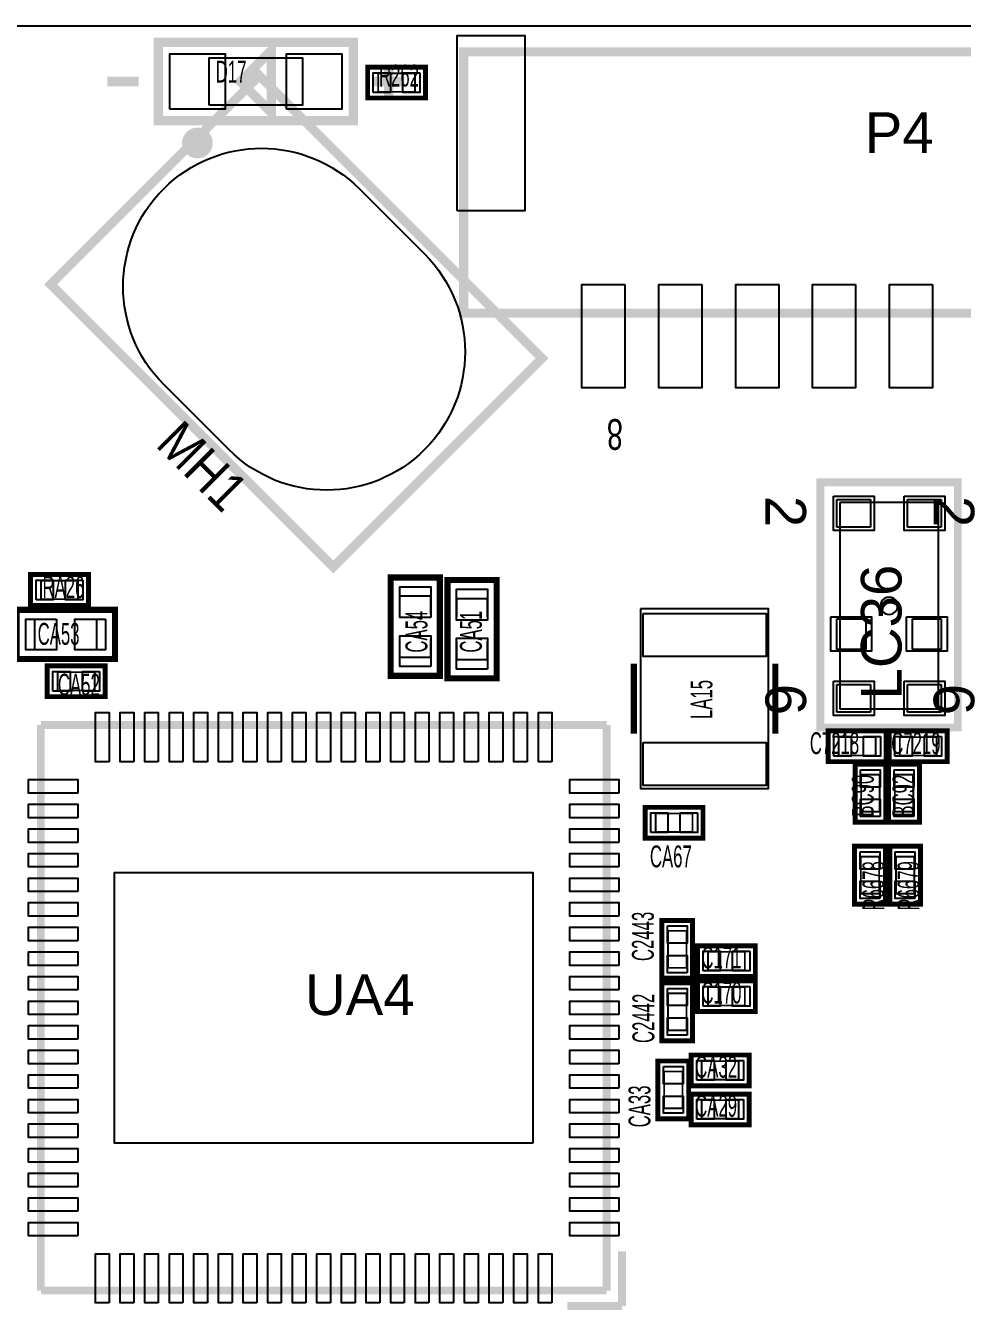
# Model space of a CAD drawing. Extents: x 0 to 73.5, y -0.1 to 42.
# Drawn here: x 17.04 to 32.27, y 21.06 to 42 of the extents above; entities that cross this region are included whole.
import ezdxf

# ---------------------------------------------------------------- set-up
doc = ezdxf.new("R2010")
doc.units = 0
for name, color, linetype in [('BG_OUTLINE', 7, 'CONTINUOUS'), ('PG_ASSEMBLY_TOP', 111, 'CONTINUOUS'), ('PG_SILKSCREEN_TOP', 254, 'CONTINUOUS'), ('PIN_TOP', 141, 'CONTINUOUS'), ('RD_SILKSCREEN_TOP', 230, 'CONTINUOUS')]:
    doc.layers.add(name, color=color, linetype=linetype)

msp = doc.modelspace()

# ---------------------------------------------------------------- linework, layer by layer
at = {"layer": 'BG_OUTLINE'}
msp.add_lwpolyline([(8.1534, 41.9989), (65.78854, 41.9989, -0.414214), (73.40854, 34.3789), (73.40854, 7.62, -0.414214), (65.78854, 0), (7.62, 0, -0.414214), (0, 7.62), (0, 34.3789, -0.414214), (7.62, 41.9989), (8.1534, 41.9989)], format="xyb", dxfattribs=at)
msp.add_lwpolyline([(8.1534, 41.9989), (65.78854, 41.9989, -0.414214), (73.40854, 34.3789), (73.40854, 7.62, -0.414214), (65.78854, 0), (7.62, 0, -0.414214), (0, 7.62), (0, 34.3789, -0.414214), (7.62, 41.9989)], format="xyb", close=True, dxfattribs=at)
msp.add_lwpolyline([(8.1534, 41.9989), (65.78854, 41.9989, -0.414214), (73.40854, 34.3789), (73.40854, 7.62, -0.414214), (65.78854, 0), (7.62, 0, -0.414214), (0, 7.62), (0, 34.3789, -0.414214), (7.62, 41.9989)], format="xyb", close=True, dxfattribs=at)
msp.add_lwpolyline([(8.1534, 41.9989), (65.78854, 41.9989, -0.414214), (73.40854, 34.3789), (73.40854, 7.62, -0.414214), (65.78854, 0), (7.62, 0, -0.414214), (0, 7.62), (0, 34.3789, -0.414214), (7.62, 41.9989)], format="xyb", close=True, dxfattribs=at)
at = {"layer": 'PG_ASSEMBLY_TOP'}
for points in [[(20.01774, 40.71112), (21.54174, 40.71112), (21.54174, 41.47312), (20.01774, 41.47312), (20.01774, 40.71112)], [(30.226991, 33.845246), (30.226991, 34.295334)], [(30.226991, 34.295334), (30.776901, 34.295334)], [(31.877, 34.245347), (30.277105, 34.245347)], [(30.277105, 34.245347), (30.277105, 30.88513)], [(30.776901, 34.295334), (30.776901, 33.845246)], [(31.377103, 33.845246), (31.377103, 34.295334)], [(31.377103, 34.295334), (31.927013, 34.295334)], [(31.877, 34.245347), (31.877, 30.88513)], [(31.927013, 34.295334), (31.927013, 33.845246)], [(30.776901, 33.845246), (30.226991, 33.845246)], [(31.927013, 33.845246), (31.377103, 33.845246)], [(23.123449, 32.426046), (23.123449, 32.725766), (23.621263, 32.725766), (23.621263, 32.426046)], [(24.046205, 32.385051), (24.046205, 32.684745), (24.543995, 32.684745), (24.543995, 32.385051)], [(17.487138, 31.849466), (17.187443, 31.849466), (17.187443, 32.347256), (17.487138, 32.347256)], [(17.88856, 32.347256), (18.188254, 32.347256), (18.188254, 31.849466)], [(30.226991, 31.855131), (30.226991, 32.355231)], [(30.226991, 32.355231), (30.696891, 32.355231)], [(30.696891, 32.355231), (30.696891, 31.855131)], [(31.456909, 31.855131), (31.456909, 32.355231)], [(31.456909, 32.355231), (31.927013, 32.355231)], [(31.927013, 32.355231), (31.927013, 31.855131)], [(18.188254, 31.849466), (17.88856, 31.849466)], [(23.621263, 32.02465), (23.621263, 31.724956), (23.123449, 31.724956)], [(23.123449, 31.724956), (23.123449, 32.02465)], [(24.543995, 31.983629), (24.543995, 31.683935), (24.046205, 31.683935)], [(24.046205, 31.683935), (24.046205, 31.983629)], [(30.696891, 31.855131), (30.226991, 31.855131)], [(31.927013, 31.855131), (31.456909, 31.855131)], [(30.226991, 30.835143), (30.226991, 31.285129)], [(30.226991, 31.285129), (30.776901, 31.285129)], [(30.776901, 31.285129), (30.776901, 30.835143)], [(31.377103, 30.835143), (31.377103, 31.285129)], [(31.377103, 31.285129), (31.927013, 31.285129)], [(31.927013, 31.285129), (31.927013, 30.835143)], [(30.776901, 30.835143), (30.226991, 30.835143)], [(31.877, 30.88513), (30.277105, 30.88513)], [(31.927013, 30.835143), (31.377103, 30.835143)]]:
    msp.add_lwpolyline(points, dxfattribs=at)
for points, const_width in [([(22.038437, 33.195743), (17.442332, 37.791847), (20.836433, 41.185948), (25.432537, 36.589843), (22.038437, 33.195743)], 0.150089), ([(22.768281, 40.924328), (23.368279, 40.924328), (23.368279, 41.224352), (22.768281, 41.224352), (22.768281, 40.924328)], 0.029997), ([(17.886248, 32.972273), (17.286249, 32.972273), (17.286249, 32.672249), (17.886248, 32.672249), (17.886248, 32.972273)], 0.029997), ([(22.97237, 31.425363), (22.97237, 33.025359), (23.772368, 33.025359), (23.772368, 31.425363), (22.97237, 31.425363)], 0.1), ([(23.895101, 31.384342), (23.895101, 32.984338), (24.695099, 32.984338), (24.695099, 31.384342), (23.895101, 31.384342)], 0.1), ([(18.487847, 31.698362), (16.88785, 31.698362), (16.88785, 32.49836), (18.487847, 32.49836), (18.487847, 31.698362)], 0.1), ([(18.158028, 31.486373), (17.558029, 31.486373), (17.558029, 31.186349), (18.158028, 31.186349), (18.158028, 31.486373)], 0.029997), ([(17.283659, 21.427161), (17.283659, 30.627142)], 0.127), ([(17.283659, 30.627142), (26.483666, 30.627142)], 0.127), ([(26.483666, 30.627142), (26.483666, 21.427161)], 0.127), ([(30.858739, 30.429352), (30.258741, 30.429352), (30.258741, 30.129328), (30.858739, 30.129328), (30.858739, 30.429352)], 0.029997), ([(31.251881, 30.129328), (31.851879, 30.129328), (31.851879, 30.429352), (31.251881, 30.429352), (31.251881, 30.129328)], 0.029997), ([(30.924652, 29.217341), (30.924652, 29.817339), (30.624628, 29.817339), (30.624628, 29.217341), (30.924652, 29.217341)], 0.029997), ([(31.470752, 29.217341), (31.470752, 29.817339), (31.170728, 29.817339), (31.170728, 29.217341), (31.470752, 29.217341)], 0.029997), ([(27.281353, 28.886836), (27.881351, 28.886836), (27.881351, 29.186861), (27.281353, 29.186861), (27.281353, 28.886836)], 0.029997), ([(30.617008, 28.483839), (30.617008, 27.883841), (30.917032, 27.883841), (30.917032, 28.483839), (30.617008, 28.483839)], 0.029997), ([(31.188508, 28.483839), (31.188508, 27.883841), (31.488532, 27.883841), (31.488532, 28.483839), (31.188508, 28.483839)], 0.029997), ([(27.782164, 26.677341), (27.782164, 27.277339), (27.48214, 27.277339), (27.48214, 26.677341), (27.782164, 26.677341)], 0.029997), ([(28.132761, 26.63632), (28.732759, 26.63632), (28.732759, 26.936344), (28.132761, 26.936344), (28.132761, 26.63632)], 0.029997), ([(27.48214, 26.261339), (27.48214, 25.661341), (27.782164, 25.661341), (27.782164, 26.261339), (27.48214, 26.261339)], 0.029997), ([(28.132761, 26.06482), (28.732759, 26.06482), (28.732759, 26.364844), (28.132761, 26.364844), (28.132761, 26.06482)], 0.029997), ([(28.630651, 25.158852), (28.030653, 25.158852), (28.030653, 24.858828), (28.630651, 24.858828), (28.630651, 25.158852)], 0.029997), ([(27.41864, 24.991339), (27.41864, 24.391341), (27.718664, 24.391341), (27.718664, 24.991339), (27.41864, 24.991339)], 0.029997), ([(28.630651, 24.523852), (28.030653, 24.523852), (28.030653, 24.223828), (28.630651, 24.223828), (28.630651, 24.523852)], 0.029997), ([(26.483666, 21.427161), (17.283659, 21.427161)], 0.127)]:
    msp.add_lwpolyline(points, dxfattribs=dict(at, const_width=const_width))
msp.add_lwpolyline([(31.217565, 32.565213, 1.000039), (30.936438, 32.565213, 0.999961), (31.217565, 32.565213)], format="xyb", dxfattribs=at)
msp.add_lwpolyline([(27.035252, 32.51454), (27.035252, 29.59354), (29.118052, 29.59354), (29.118052, 32.51454)], close=True, dxfattribs=at)
at = {"layer": 'PG_SILKSCREEN_TOP'}
for points, const_width in [([(20.58924, 40.45712), (22.36724, 40.45712), (22.36724, 41.72712), (19.19224, 41.72712), (19.19224, 40.45712), (20.58924, 40.45712)], 0.1524), ([(21.03374, 41.60012), (20.52574, 41.09212), (21.03374, 40.58412), (21.03374, 41.60012)], 0.1524), ([(37.457659, 41.57439), (24.157661, 41.57439), (24.157661, 37.324386), (37.457659, 37.324386), (37.457659, 41.57439)], 0.150012), ([(22.038437, 33.195743), (17.442332, 37.791847), (20.836433, 41.185948), (25.432537, 36.589843), (22.038437, 33.195743)], 0.150089), ([(23.538282, 41.324352), (22.598278, 41.324352), (22.598278, 40.824328), (23.538282, 40.824328), (23.538282, 41.324352), (23.258272, 41.324352)], 0.08001), ([(22.688271, 41.324352), (22.598278, 41.324352), (22.598278, 41.234335)], 0.08001), ([(22.93874, 41.34612), (22.93874, 40.83812)], 0.1524), ([(23.538282, 41.234335), (23.538282, 41.324352), (23.448289, 41.324352)], 0.08001), ([(18.87474, 41.09212), (18.36674, 41.09212)], 0.1524), ([(22.68474, 41.09212), (23.19274, 41.09212)], 0.1524), ([(22.598278, 40.914345), (22.598278, 40.824328), (22.688271, 40.824328)], 0.08001), ([(23.448289, 40.824328), (23.538282, 40.824328), (23.538282, 40.914345)], 0.08001), ([(29.9593, 34.01314), (29.9593, 30.58414), (32.1945, 30.58414), (32.1945, 34.57194), (29.9593, 34.57194), (29.9593, 34.01314)], 0.127), ([(17.116247, 32.572249), (18.05625, 32.572249), (18.05625, 33.072273), (17.116247, 33.072273), (17.116247, 32.572249), (17.396257, 32.572249)], 0.08001), ([(17.206239, 33.072273), (17.116247, 33.072273), (17.116247, 32.982256)], 0.08001), ([(18.05625, 32.982256), (18.05625, 33.072273), (17.966258, 33.072273)], 0.08001), ([(22.97237, 32.72536), (22.97237, 33.025359), (23.272369, 33.025359)], 0.1), ([(23.472369, 33.025359), (23.772368, 33.025359), (23.772368, 32.72536)], 0.1), ([(23.895101, 32.684339), (23.895101, 32.984338), (24.1951, 32.984338)], 0.1), ([(24.3951, 32.984338), (24.695099, 32.984338), (24.695099, 32.684339)], 0.1), ([(17.116247, 32.662266), (17.116247, 32.572249), (17.206239, 32.572249)], 0.08001), ([(17.966258, 32.572249), (18.05625, 32.572249), (18.05625, 32.662266)], 0.08001), ([(16.88785, 32.198361), (16.88785, 32.49836), (17.18785, 32.49836)], 0.1), ([(18.487847, 32.198361), (18.487847, 32.49836), (18.187848, 32.49836)], 0.1), ([(17.18785, 31.698362), (16.88785, 31.698362), (16.88785, 31.998361)], 0.1), ([(18.187848, 31.698362), (18.487847, 31.698362), (18.487847, 31.998361)], 0.1), ([(17.388027, 31.086349), (18.32803, 31.086349), (18.32803, 31.586373), (17.388027, 31.586373), (17.388027, 31.086349), (17.668037, 31.086349)], 0.08001), ([(17.478019, 31.586373), (17.388027, 31.586373), (17.388027, 31.496356)], 0.08001), ([(18.32803, 31.496356), (18.32803, 31.586373), (18.238038, 31.586373)], 0.08001), ([(22.97237, 31.725362), (22.97237, 31.425363), (23.272369, 31.425363)], 0.1), ([(23.472369, 31.425363), (23.772368, 31.425363), (23.772368, 31.725362)], 0.1), ([(23.895101, 31.684341), (23.895101, 31.384342), (24.1951, 31.384342)], 0.1), ([(24.3951, 31.384342), (24.695099, 31.384342), (24.695099, 31.684341)], 0.1), ([(26.92654, 31.625845), (26.92654, 30.485029)], 0.100101), ([(29.226764, 31.625845), (29.226764, 30.485029)], 0.100101), ([(17.388027, 31.176366), (17.388027, 31.086349), (17.478019, 31.086349)], 0.08001), ([(18.238038, 31.086349), (18.32803, 31.086349), (18.32803, 31.176366)], 0.08001), ([(17.923662, 30.627142), (17.283659, 30.627142)], 0.127), ([(17.283659, 30.627142), (17.283659, 29.987164)], 0.127), ([(26.483666, 30.627142), (25.843662, 30.627142)], 0.127), ([(26.483666, 29.987164), (26.483666, 30.627142)], 0.127), ([(30.088738, 30.029328), (31.028742, 30.029328), (31.028742, 30.529352), (30.088738, 30.529352), (30.088738, 30.029328), (30.368748, 30.029328)], 0.08001), ([(30.178731, 30.529352), (30.088738, 30.529352), (30.088738, 30.439335)], 0.08001), ([(31.028742, 30.439335), (31.028742, 30.529352), (30.938749, 30.529352)], 0.08001), ([(32.021882, 30.529352), (31.081878, 30.529352), (31.081878, 30.029328), (32.021882, 30.029328), (32.021882, 30.529352), (31.741872, 30.529352)], 0.08001), ([(31.171871, 30.529352), (31.081878, 30.529352), (31.081878, 30.439335)], 0.08001), ([(32.021882, 30.439335), (32.021882, 30.529352), (31.931889, 30.529352)], 0.08001), ([(30.088738, 30.119345), (30.088738, 30.029328), (30.178731, 30.029328)], 0.08001), ([(30.938749, 30.029328), (31.028742, 30.029328), (31.028742, 30.119345)], 0.08001), ([(31.081878, 30.119345), (31.081878, 30.029328), (31.171871, 30.029328)], 0.08001), ([(31.931889, 30.029328), (32.021882, 30.029328), (32.021882, 30.119345)], 0.08001), ([(30.524628, 29.987342), (30.524628, 29.047338), (31.024652, 29.047338), (31.024652, 29.987342), (30.524628, 29.987342), (30.524628, 29.707332)], 0.08001), ([(30.614645, 29.987342), (30.524628, 29.987342), (30.524628, 29.897349)], 0.08001), ([(31.024652, 29.897349), (31.024652, 29.987342), (30.934635, 29.987342)], 0.08001), ([(31.070728, 29.987342), (31.070728, 29.047338), (31.570752, 29.047338), (31.570752, 29.987342), (31.070728, 29.987342), (31.070728, 29.707332)], 0.08001), ([(31.160745, 29.987342), (31.070728, 29.987342), (31.070728, 29.897349)], 0.08001), ([(31.570752, 29.897349), (31.570752, 29.987342), (31.480735, 29.987342)], 0.08001), ([(28.051354, 29.28686), (27.11135, 29.28686), (27.11135, 28.786836), (28.051354, 28.786836), (28.051354, 29.28686), (27.771344, 29.28686)], 0.08001), ([(27.201343, 29.28686), (27.11135, 29.28686), (27.11135, 29.196843)], 0.08001), ([(28.051354, 29.196843), (28.051354, 29.28686), (27.961361, 29.28686)], 0.08001), ([(30.524628, 29.137331), (30.524628, 29.047338), (30.614645, 29.047338)], 0.08001), ([(30.934635, 29.047338), (31.024652, 29.047338), (31.024652, 29.137331)], 0.08001), ([(31.070728, 29.137331), (31.070728, 29.047338), (31.160745, 29.047338)], 0.08001), ([(31.480735, 29.047338), (31.570752, 29.047338), (31.570752, 29.137331)], 0.08001), ([(27.11135, 28.876854), (27.11135, 28.786836), (27.201343, 28.786836)], 0.08001), ([(27.961361, 28.786836), (28.051354, 28.786836), (28.051354, 28.876854)], 0.08001), ([(31.017032, 27.713838), (31.017032, 28.653842), (30.517008, 28.653842), (30.517008, 27.713838), (31.017032, 27.713838), (31.017032, 27.993848)], 0.08001), ([(30.607025, 28.653842), (30.517008, 28.653842), (30.517008, 28.563849)], 0.08001), ([(31.017032, 28.563849), (31.017032, 28.653842), (30.927015, 28.653842)], 0.08001), ([(31.588532, 27.713838), (31.588532, 28.653842), (31.088508, 28.653842), (31.088508, 27.713838), (31.588532, 27.713838), (31.588532, 27.993848)], 0.08001), ([(31.178525, 28.653842), (31.088508, 28.653842), (31.088508, 28.563849)], 0.08001), ([(31.588532, 28.563849), (31.588532, 28.653842), (31.498515, 28.653842)], 0.08001), ([(30.517008, 27.803831), (30.517008, 27.713838), (30.607025, 27.713838)], 0.08001), ([(30.927015, 27.713838), (31.017032, 27.713838), (31.017032, 27.803831)], 0.08001), ([(31.088508, 27.803831), (31.088508, 27.713838), (31.178525, 27.713838)], 0.08001), ([(31.498515, 27.713838), (31.588532, 27.713838), (31.588532, 27.803831)], 0.08001), ([(27.38214, 27.447342), (27.38214, 26.507338), (27.882164, 26.507338), (27.882164, 27.447342), (27.38214, 27.447342), (27.38214, 27.167332)], 0.08001), ([(27.472157, 27.447342), (27.38214, 27.447342), (27.38214, 27.357349)], 0.08001), ([(27.882164, 27.357349), (27.882164, 27.447342), (27.792147, 27.447342)], 0.08001), ([(28.902762, 27.036344), (27.962758, 27.036344), (27.962758, 26.53632), (28.902762, 26.53632), (28.902762, 27.036344), (28.622752, 27.036344)], 0.08001), ([(28.052751, 27.036344), (27.962758, 27.036344), (27.962758, 26.946327)], 0.08001), ([(28.902762, 26.946327), (28.902762, 27.036344), (28.812769, 27.036344)], 0.08001), ([(27.38214, 26.597331), (27.38214, 26.507338), (27.472157, 26.507338)], 0.08001), ([(27.792147, 26.507338), (27.882164, 26.507338), (27.882164, 26.597331)], 0.08001), ([(27.962758, 26.626337), (27.962758, 26.53632), (28.052751, 26.53632)], 0.08001), ([(28.812769, 26.53632), (28.902762, 26.53632), (28.902762, 26.626337)], 0.08001), ([(27.882164, 25.491338), (27.882164, 26.431342), (27.38214, 26.431342), (27.38214, 25.491338), (27.882164, 25.491338), (27.882164, 25.771348)], 0.08001), ([(27.472157, 26.431342), (27.38214, 26.431342), (27.38214, 26.341349)], 0.08001), ([(27.882164, 26.341349), (27.882164, 26.431342), (27.792147, 26.431342)], 0.08001), ([(28.902762, 26.464844), (27.962758, 26.464844), (27.962758, 25.96482), (28.902762, 25.96482), (28.902762, 26.464844), (28.622752, 26.464844)], 0.08001), ([(28.052751, 26.464844), (27.962758, 26.464844), (27.962758, 26.374827)], 0.08001), ([(28.902762, 26.374827), (28.902762, 26.464844), (28.812769, 26.464844)], 0.08001), ([(27.962758, 26.054837), (27.962758, 25.96482), (28.052751, 25.96482)], 0.08001), ([(28.812769, 25.96482), (28.902762, 25.96482), (28.902762, 26.054837)], 0.08001), ([(27.38214, 25.581331), (27.38214, 25.491338), (27.472157, 25.491338)], 0.08001), ([(27.792147, 25.491338), (27.882164, 25.491338), (27.882164, 25.581331)], 0.08001), ([(27.818664, 24.221338), (27.818664, 25.161342), (27.31864, 25.161342), (27.31864, 24.221338), (27.818664, 24.221338), (27.818664, 24.501348)], 0.08001), ([(27.408657, 25.161342), (27.31864, 25.161342), (27.31864, 25.071349)], 0.08001), ([(27.818664, 25.071349), (27.818664, 25.161342), (27.728647, 25.161342)], 0.08001), ([(27.86065, 24.758828), (28.800654, 24.758828), (28.800654, 25.258852), (27.86065, 25.258852), (27.86065, 24.758828), (28.14066, 24.758828)], 0.08001), ([(27.950643, 25.258852), (27.86065, 25.258852), (27.86065, 25.168835)], 0.08001), ([(28.800654, 25.168835), (28.800654, 25.258852), (28.710661, 25.258852)], 0.08001), ([(27.86065, 24.848845), (27.86065, 24.758828), (27.950643, 24.758828)], 0.08001), ([(28.710661, 24.758828), (28.800654, 24.758828), (28.800654, 24.848845)], 0.08001), ([(27.86065, 24.123828), (28.800654, 24.123828), (28.800654, 24.623852), (27.86065, 24.623852), (27.86065, 24.123828), (28.14066, 24.123828)], 0.08001), ([(27.950643, 24.623852), (27.86065, 24.623852), (27.86065, 24.533835)], 0.08001), ([(28.800654, 24.533835), (28.800654, 24.623852), (28.710661, 24.623852)], 0.08001), ([(27.31864, 24.311331), (27.31864, 24.221338), (27.408657, 24.221338)], 0.08001), ([(27.728647, 24.221338), (27.818664, 24.221338), (27.818664, 24.311331)], 0.08001), ([(27.86065, 24.213845), (27.86065, 24.123828), (27.950643, 24.123828)], 0.08001), ([(28.710661, 24.123828), (28.800654, 24.123828), (28.800654, 24.213845)], 0.08001), ([(17.283659, 22.067164), (17.283659, 21.427161)], 0.127), ([(26.483666, 21.427161), (26.483666, 22.067164)], 0.127), ([(26.733652, 21.177148), (26.733652, 22.067164)], 0.127), ([(17.283659, 21.427161), (17.923662, 21.427161)], 0.127), ([(25.843662, 21.427161), (26.483666, 21.427161)], 0.127), ([(25.843662, 21.177148), (26.733652, 21.177148)], 0.127)]:
    msp.add_lwpolyline(points, dxfattribs=dict(at, const_width=const_width))
at = {"layer": 'PG_SILKSCREEN_TOP', "const_width": 0.249911}
msp.add_lwpolyline([(19.954748, 40.092122, -1.000016), (19.704736, 40.092122, -0.999984), (19.954748, 40.092122)], format="xyb", dxfattribs=at)
at = {"layer": 'PIN_TOP'}
for points in [[(24.052657, 38.989356), (24.052657, 41.839363), (25.152655, 41.839363), (25.152655, 38.989356)], [(19.379768, 40.642159), (19.379768, 41.542056), (20.279665, 41.542056), (20.279665, 40.642159)], [(21.27979, 40.642159), (21.27979, 41.542056), (22.179686, 41.542056), (22.179686, 40.642159)], [(22.688271, 40.914345), (22.688271, 41.234335), (22.96828, 41.234335), (22.96828, 40.914345)], [(23.448289, 41.234335), (23.448289, 40.914345), (23.16828, 40.914345), (23.16828, 41.234335)], [(26.782662, 37.789383), (26.782662, 36.109377), (26.082663, 36.109377), (26.082663, 37.789383)], [(28.032672, 37.789383), (28.032672, 36.109377), (27.332673, 36.109377), (27.332673, 37.789383)], [(29.282657, 37.789383), (29.282657, 36.109377), (28.582658, 36.109377), (28.582658, 37.789383)], [(30.532667, 37.789383), (30.532667, 36.109377), (29.832668, 36.109377), (29.832668, 37.789383)], [(31.782652, 37.789383), (31.782652, 36.109377), (31.082653, 36.109377), (31.082653, 37.789383)], [(30.171898, 34.349741), (30.832298, 34.349741), (30.832298, 33.790941), (30.171898, 33.790941)], [(31.321807, 34.349741), (31.982207, 34.349741), (31.982207, 33.790941), (31.321807, 33.790941)], [(17.206239, 32.662266), (17.206239, 32.982256), (17.486249, 32.982256), (17.486249, 32.662266)], [(17.966258, 32.982256), (17.966258, 32.662266), (17.686249, 32.662266), (17.686249, 32.982256)], [(23.622571, 32.373964), (23.122166, 32.373964), (23.122166, 32.874369), (23.622571, 32.874369)], [(24.545303, 32.332943), (24.044897, 32.332943), (24.044897, 32.833348), (24.545303, 32.833348)], [(17.539246, 32.348564), (17.539246, 31.848158), (17.038841, 31.848158), (17.038841, 32.348564)], [(18.336857, 32.348564), (18.336857, 31.848158), (17.836451, 31.848158), (17.836451, 32.348564)], [(27.076654, 32.44135), (29.07665, 32.44135), (29.07665, 31.741351), (27.076654, 31.741351)], [(30.131791, 32.384543), (30.792191, 32.384543), (30.792191, 31.825743), (30.131791, 31.825743)], [(31.361888, 32.384543), (32.022288, 32.384543), (32.022288, 31.825743), (31.361888, 31.825743)], [(23.622571, 31.576353), (23.122166, 31.576353), (23.122166, 32.076758), (23.622571, 32.076758)], [(24.545303, 31.535332), (24.044897, 31.535332), (24.044897, 32.035737), (24.545303, 32.035737)], [(17.478019, 31.176366), (17.478019, 31.496356), (17.758029, 31.496356), (17.758029, 31.176366)], [(18.238038, 31.496356), (18.238038, 31.176366), (17.958029, 31.176366), (17.958029, 31.496356)], [(30.171898, 31.339536), (30.832298, 31.339536), (30.832298, 30.780736), (30.171898, 30.780736)], [(31.321807, 31.339536), (31.982207, 31.339536), (31.982207, 30.780736), (31.321807, 30.780736)], [(18.393651, 30.027143), (18.173662, 30.027143), (18.173662, 30.827142), (18.393651, 30.827142)], [(18.79365, 30.027143), (18.573661, 30.027143), (18.573661, 30.827142), (18.79365, 30.827142)], [(19.19365, 30.027143), (18.97366, 30.027143), (18.97366, 30.827142), (19.19365, 30.827142)], [(19.593649, 30.027143), (19.373659, 30.027143), (19.373659, 30.827142), (19.593649, 30.827142)], [(19.993648, 30.027143), (19.773659, 30.027143), (19.773659, 30.827142), (19.993648, 30.827142)], [(20.393647, 30.027143), (20.173658, 30.027143), (20.173658, 30.827142), (20.393647, 30.827142)], [(20.793647, 30.027143), (20.573657, 30.027143), (20.573657, 30.827142), (20.793647, 30.827142)], [(21.193646, 30.027143), (20.973656, 30.027143), (20.973656, 30.827142), (21.193646, 30.827142)], [(21.593645, 30.027143), (21.373655, 30.027143), (21.373655, 30.827142), (21.593645, 30.827142)], [(21.993644, 30.027143), (21.773655, 30.027143), (21.773655, 30.827142), (21.993644, 30.827142)], [(22.393643, 30.027143), (22.173654, 30.027143), (22.173654, 30.827142), (22.393643, 30.827142)], [(22.793643, 30.027143), (22.573653, 30.027143), (22.573653, 30.827142), (22.793643, 30.827142)], [(23.193642, 30.027143), (22.973652, 30.027143), (22.973652, 30.827142), (23.193642, 30.827142)], [(23.593641, 30.027143), (23.373651, 30.027143), (23.373651, 30.827142), (23.593641, 30.827142)], [(23.99364, 30.027143), (23.773651, 30.027143), (23.773651, 30.827142), (23.99364, 30.827142)], [(24.393639, 30.027143), (24.17365, 30.027143), (24.17365, 30.827142), (24.393639, 30.827142)], [(24.793639, 30.027143), (24.573649, 30.027143), (24.573649, 30.827142), (24.793639, 30.827142)], [(25.193638, 30.027143), (24.973648, 30.027143), (24.973648, 30.827142), (25.193638, 30.827142)], [(25.593637, 30.027143), (25.373647, 30.027143), (25.373647, 30.827142), (25.593637, 30.827142)], [(30.178731, 30.119345), (30.178731, 30.439335), (30.45874, 30.439335), (30.45874, 30.119345)], [(30.938749, 30.439335), (30.938749, 30.119345), (30.65874, 30.119345), (30.65874, 30.439335)], [(31.171871, 30.119345), (31.171871, 30.439335), (31.45188, 30.439335), (31.45188, 30.119345)], [(31.931889, 30.439335), (31.931889, 30.119345), (31.65188, 30.119345), (31.65188, 30.439335)], [(27.076654, 30.341329), (29.07665, 30.341329), (29.07665, 29.64133), (27.076654, 29.64133)], [(17.883657, 29.517149), (17.083659, 29.517149), (17.083659, 29.737139), (17.883657, 29.737139)], [(26.68364, 29.517149), (25.883641, 29.517149), (25.883641, 29.737139), (26.68364, 29.737139)], [(30.614645, 29.897349), (30.934635, 29.897349), (30.934635, 29.61734), (30.614645, 29.61734)], [(31.160745, 29.897349), (31.480735, 29.897349), (31.480735, 29.61734), (31.160745, 29.61734)], [(17.883657, 29.11715), (17.083659, 29.11715), (17.083659, 29.33714), (17.883657, 29.33714)], [(26.68364, 29.11715), (25.883641, 29.11715), (25.883641, 29.33714), (26.68364, 29.33714)], [(30.934635, 29.137331), (30.614645, 29.137331), (30.614645, 29.41734), (30.934635, 29.41734)], [(31.480735, 29.137331), (31.160745, 29.137331), (31.160745, 29.41734), (31.480735, 29.41734)], [(27.201343, 28.876854), (27.201343, 29.196843), (27.481352, 29.196843), (27.481352, 28.876854)], [(27.961361, 29.196843), (27.961361, 28.876854), (27.681352, 28.876854), (27.681352, 29.196843)], [(17.883657, 28.717151), (17.083659, 28.717151), (17.083659, 28.93714), (17.883657, 28.93714)], [(26.68364, 28.717151), (25.883641, 28.717151), (25.883641, 28.93714), (26.68364, 28.93714)], [(17.883657, 28.317152), (17.083659, 28.317152), (17.083659, 28.537141), (17.883657, 28.537141)], [(26.68364, 28.317152), (25.883641, 28.317152), (25.883641, 28.537141), (26.68364, 28.537141)], [(30.607025, 28.563849), (30.927015, 28.563849), (30.927015, 28.28384), (30.607025, 28.28384)], [(31.178525, 28.563849), (31.498515, 28.563849), (31.498515, 28.28384), (31.178525, 28.28384)], [(17.883657, 27.917153), (17.083659, 27.917153), (17.083659, 28.137142), (17.883657, 28.137142)], [(25.283655, 23.827156), (18.483643, 23.827156), (18.483643, 28.227147), (25.283655, 28.227147)], [(26.68364, 27.917153), (25.883641, 27.917153), (25.883641, 28.137142), (26.68364, 28.137142)], [(30.927015, 27.803831), (30.607025, 27.803831), (30.607025, 28.08384), (30.927015, 28.08384)], [(31.498515, 27.803831), (31.178525, 27.803831), (31.178525, 28.08384), (31.498515, 28.08384)], [(17.883657, 27.517153), (17.083659, 27.517153), (17.083659, 27.737143), (17.883657, 27.737143)], [(26.68364, 27.517153), (25.883641, 27.517153), (25.883641, 27.737143), (26.68364, 27.737143)], [(17.883657, 27.117154), (17.083659, 27.117154), (17.083659, 27.337144), (17.883657, 27.337144)], [(26.68364, 27.117154), (25.883641, 27.117154), (25.883641, 27.337144), (26.68364, 27.337144)], [(27.472157, 27.357349), (27.792147, 27.357349), (27.792147, 27.07734), (27.472157, 27.07734)], [(17.883657, 26.717155), (17.083659, 26.717155), (17.083659, 26.937144), (17.883657, 26.937144)], [(26.68364, 26.717155), (25.883641, 26.717155), (25.883641, 26.937144), (26.68364, 26.937144)], [(27.792147, 26.597331), (27.472157, 26.597331), (27.472157, 26.87734), (27.792147, 26.87734)], [(28.052751, 26.626337), (28.052751, 26.946327), (28.33276, 26.946327), (28.33276, 26.626337)], [(28.812769, 26.946327), (28.812769, 26.626337), (28.53276, 26.626337), (28.53276, 26.946327)], [(17.883657, 26.317156), (17.083659, 26.317156), (17.083659, 26.537145), (17.883657, 26.537145)], [(26.68364, 26.317156), (25.883641, 26.317156), (25.883641, 26.537145), (26.68364, 26.537145)], [(27.472157, 26.341349), (27.792147, 26.341349), (27.792147, 26.06134), (27.472157, 26.06134)], [(28.052751, 26.054837), (28.052751, 26.374827), (28.33276, 26.374827), (28.33276, 26.054837)], [(28.812769, 26.374827), (28.812769, 26.054837), (28.53276, 26.054837), (28.53276, 26.374827)], [(17.883657, 25.917157), (17.083659, 25.917157), (17.083659, 26.137146), (17.883657, 26.137146)], [(26.68364, 25.917157), (25.883641, 25.917157), (25.883641, 26.137146), (26.68364, 26.137146)], [(27.792147, 25.581331), (27.472157, 25.581331), (27.472157, 25.86134), (27.792147, 25.86134)], [(17.883657, 25.517157), (17.083659, 25.517157), (17.083659, 25.737147), (17.883657, 25.737147)], [(26.68364, 25.517157), (25.883641, 25.517157), (25.883641, 25.737147), (26.68364, 25.737147)], [(17.883657, 25.117158), (17.083659, 25.117158), (17.083659, 25.337148), (17.883657, 25.337148)], [(26.68364, 25.117158), (25.883641, 25.117158), (25.883641, 25.337148), (26.68364, 25.337148)], [(27.950643, 24.848845), (27.950643, 25.168835), (28.230652, 25.168835), (28.230652, 24.848845)], [(28.710661, 25.168835), (28.710661, 24.848845), (28.430652, 24.848845), (28.430652, 25.168835)], [(17.883657, 24.717159), (17.083659, 24.717159), (17.083659, 24.937148), (17.883657, 24.937148)], [(26.68364, 24.717159), (25.883641, 24.717159), (25.883641, 24.937148), (26.68364, 24.937148)], [(27.408657, 25.071349), (27.728647, 25.071349), (27.728647, 24.79134), (27.408657, 24.79134)], [(17.883657, 24.31716), (17.083659, 24.31716), (17.083659, 24.537149), (17.883657, 24.537149)], [(26.68364, 24.31716), (25.883641, 24.31716), (25.883641, 24.537149), (26.68364, 24.537149)], [(27.728647, 24.311331), (27.408657, 24.311331), (27.408657, 24.59134), (27.728647, 24.59134)], [(27.950643, 24.213845), (27.950643, 24.533835), (28.230652, 24.533835), (28.230652, 24.213845)], [(28.710661, 24.533835), (28.710661, 24.213845), (28.430652, 24.213845), (28.430652, 24.533835)], [(17.883657, 23.917161), (17.083659, 23.917161), (17.083659, 24.13715), (17.883657, 24.13715)], [(26.68364, 23.917161), (25.883641, 23.917161), (25.883641, 24.13715), (26.68364, 24.13715)], [(17.883657, 23.517161), (17.083659, 23.517161), (17.083659, 23.737151), (17.883657, 23.737151)], [(26.68364, 23.517161), (25.883641, 23.517161), (25.883641, 23.737151), (26.68364, 23.737151)], [(17.883657, 23.117162), (17.083659, 23.117162), (17.083659, 23.337152), (17.883657, 23.337152)], [(26.68364, 23.117162), (25.883641, 23.117162), (25.883641, 23.337152), (26.68364, 23.337152)], [(17.883657, 22.717163), (17.083659, 22.717163), (17.083659, 22.937152), (17.883657, 22.937152)], [(26.68364, 22.717163), (25.883641, 22.717163), (25.883641, 22.937152), (26.68364, 22.937152)], [(17.883657, 22.317164), (17.083659, 22.317164), (17.083659, 22.537153), (17.883657, 22.537153)], [(26.68364, 22.317164), (25.883641, 22.317164), (25.883641, 22.537153), (26.68364, 22.537153)], [(18.393651, 21.227161), (18.173662, 21.227161), (18.173662, 22.027159), (18.393651, 22.027159)], [(18.79365, 21.227161), (18.573661, 21.227161), (18.573661, 22.027159), (18.79365, 22.027159)], [(19.19365, 21.227161), (18.97366, 21.227161), (18.97366, 22.027159), (19.19365, 22.027159)], [(19.593649, 21.227161), (19.373659, 21.227161), (19.373659, 22.027159), (19.593649, 22.027159)], [(19.993648, 21.227161), (19.773659, 21.227161), (19.773659, 22.027159), (19.993648, 22.027159)], [(20.393647, 21.227161), (20.173658, 21.227161), (20.173658, 22.027159), (20.393647, 22.027159)], [(20.793647, 21.227161), (20.573657, 21.227161), (20.573657, 22.027159), (20.793647, 22.027159)], [(21.193646, 21.227161), (20.973656, 21.227161), (20.973656, 22.027159), (21.193646, 22.027159)], [(21.593645, 21.227161), (21.373655, 21.227161), (21.373655, 22.027159), (21.593645, 22.027159)], [(21.993644, 21.227161), (21.773655, 21.227161), (21.773655, 22.027159), (21.993644, 22.027159)], [(22.393643, 21.227161), (22.173654, 21.227161), (22.173654, 22.027159), (22.393643, 22.027159)], [(22.793643, 21.227161), (22.573653, 21.227161), (22.573653, 22.027159), (22.793643, 22.027159)], [(23.193642, 21.227161), (22.973652, 21.227161), (22.973652, 22.027159), (23.193642, 22.027159)], [(23.593641, 21.227161), (23.373651, 21.227161), (23.373651, 22.027159), (23.593641, 22.027159)], [(23.99364, 21.227161), (23.773651, 21.227161), (23.773651, 22.027159), (23.99364, 22.027159)], [(24.393639, 21.227161), (24.17365, 21.227161), (24.17365, 22.027159), (24.393639, 22.027159)], [(24.793639, 21.227161), (24.573649, 21.227161), (24.573649, 22.027159), (24.793639, 22.027159)], [(25.193638, 21.227161), (24.973648, 21.227161), (24.973648, 22.027159), (25.193638, 22.027159)], [(25.593637, 21.227161), (25.373647, 21.227161), (25.373647, 22.027159), (25.593637, 22.027159)]]:
    msp.add_lwpolyline(points, close=True, dxfattribs=at)
msp.add_lwpolyline([(22.46277, 39.347556), (23.523356, 38.28697, -1), (20.34131, 35.104924), (19.280724, 36.16551, -1)], format="xyb", close=True, dxfattribs=at)

# ---------------------------------------------------------------- texts
at = {"layer": 'PG_SILKSCREEN_TOP'}
for s, height, rotation, width, p in [('8', 0.500101, 180, 0.699883, (26.748156, 35.601783)), ('2', 0.6604, 270, 1.038462, (29.06649, 34.35223)), ('2', 0.6604, 270, 1.038462, (31.80207, 34.35223)), ('6', 0.6604, 270, 1.038462, (29.06649, 31.296331)), ('6', 0.6604, 270, 1.038462, (31.80207, 31.296331))]:
    msp.add_text(s, height=height, rotation=rotation, dxfattribs=dict(at, width=width)).set_placement(p)
at = {"layer": 'RD_SILKSCREEN_TOP'}
for s, height, width, p in [('D17', 0.3556, 0.572143, (20.12696, 41.07434)), ('R262', 0.3556, 0.572143, (22.78126, 41.01084)), ('P4', 0.6604, 1.038462, (30.68066, 39.93134)), ('RA26', 0.3556, 0.572143, (17.3101, 32.69234)), ('CA53', 0.3556, 0.572143, (17.23136, 31.93034)), ('CA52', 0.3556, 0.572143, (17.56156, 31.10484)), ('C7218', 0.3556, 0.572143, (29.78912, 30.15234)), ('C7219', 0.3556, 0.572143, (31.11246, 30.15234)), ('CA67', 0.3556, 0.572143, (27.18816, 28.31084)), ('C171', 0.3556, 0.572143, (28.025979, 26.667739)), ('UA4', 0.6604, 1.038462, (21.578595, 25.90861)), ('C170', 0.3556, 0.572143, (28.025979, 26.09629)), ('CA32', 0.3556, 0.572143, (27.923871, 24.890222)), ('CA29', 0.3556, 0.572143, (27.923896, 24.255273))]:
    msp.add_text(s, height=height, dxfattribs=dict(at, width=width)).set_placement(p)
for s, height, rotation, width, p in [('MH1', 0.635, 315, 0.88, (19.13128, 35.16884)), ('LC36', 0.6604, 90, 1.038462, (31.2801, 31.04134)), ('CA54', 0.3556, 90, 0.572143, (23.56866, 31.80334)), ('CA51', 0.3556, 90, 0.572143, (24.45512, 31.80334)), ('LA15', 0.3556, 90, 0.572143, (28.20416, 30.72384)), ('BC90', 0.3556, 90, 0.572143, (30.82798, 29.13634)), ('BC92', 0.3556, 90, 0.572143, (31.48838, 29.13634)), ('R6678', 0.3556, 90, 0.572143, (31.000421, 27.609851)), ('R6679', 0.3556, 90, 0.572143, (31.571921, 27.609851)), ('C2443', 0.3556, 90, 0.572143, (27.25166, 26.78684)), ('C2442', 0.3556, 90, 0.572143, (27.259636, 25.453924)), ('CA33', 0.3556, 90, 0.572143, (27.196034, 24.082121))]:
    msp.add_text(s, height=height, rotation=rotation, dxfattribs=dict(at, width=width)).set_placement(p)

doc.saveas('drawing.dxf')
